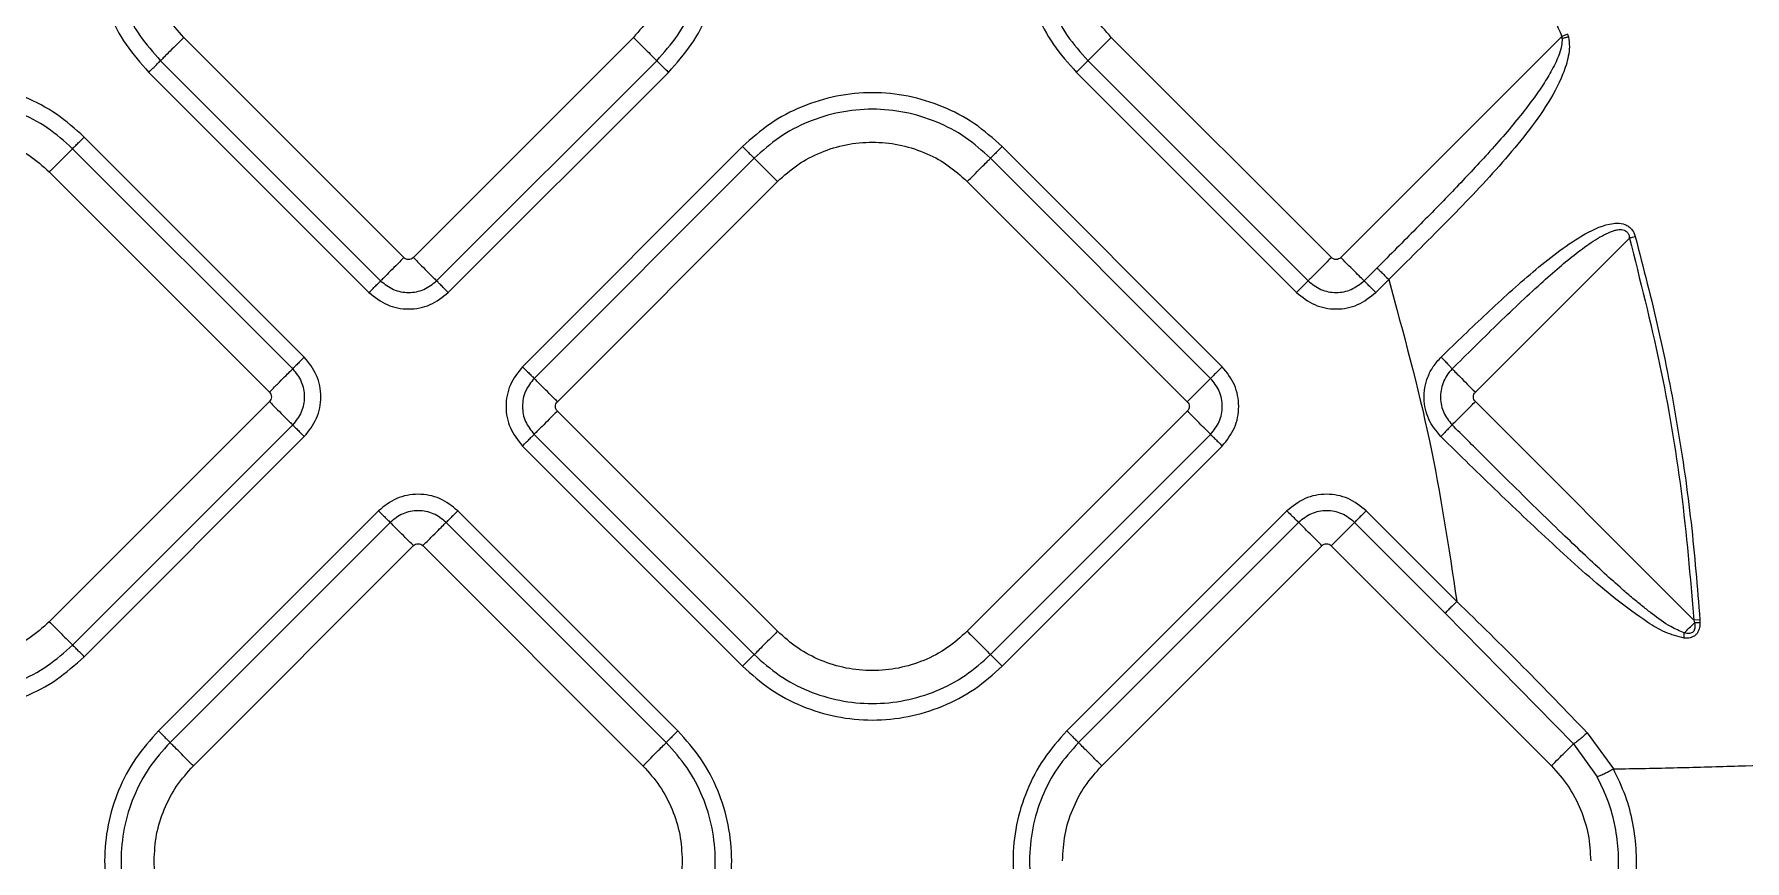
# Model space of a CAD drawing. Extents: x 939 to 1039, y 781 to 934.
# Drawn here: x 1001.9 to 1007.02, y 848.15 to 850.62 of the extents above; entities that cross this region are included whole.
import ezdxf

# ---------------------------------------------------------------- set-up
doc = ezdxf.new("R2010")
doc.units = 0
doc.header["$MEASUREMENT"] = 0
doc.layers.add('1', color=4, linetype='Continuous')

# ---------------------------------------------------------------- blocks, each defined once
blk = doc.blocks.new('Envoy')
at = {"layer": '1', "color": 3, "linetype": 'Continuous', "lineweight": 25}
for p, q in [((64.3508, 50.7765), (63.6919, 51.4354)), ((65.0379, 51.4354), (64.379, 50.7765)), ((67.1273, 50.7766), (66.4684, 51.4354)), ((67.8144, 51.4354), (67.1556, 50.7766)), ((67.8171, 51.4381), (67.8144, 51.4354)), ((67.818, 51.4318), (67.8144, 51.4354)), ((67.8339, 51.4449), (67.8171, 51.4381)), ((67.8171, 51.4381), (67.818, 51.4318)), ((67.8339, 51.4449), (67.8366, 51.4367)), ((63.6222, 51.3656), (64.281, 50.7068)), ((64.4488, 50.7068), (65.1076, 51.3656)), ((66.3987, 51.3657), (67.0576, 50.7068)), ((63.5874, 51.3308), (64.2462, 50.672)), ((64.4837, 50.672), (65.1425, 51.3308)), ((66.3639, 51.3308), (67.0227, 50.672)), ((64.0526, 50.4785), (63.3938, 51.1373)), ((65.3645, 51.1088), (64.7057, 50.4499)), ((66.8006, 50.4499), (66.1418, 51.1088)), ((64.0178, 50.4436), (63.359, 51.1024)), ((65.3994, 51.0739), (64.7405, 50.4151)), ((66.7658, 50.4151), (66.1069, 51.0739)), ((63.2892, 51.0327), (63.9481, 50.3738)), ((64.8102, 50.3453), (65.4691, 51.0042)), ((66.0372, 51.0042), (66.696, 50.3453)), ((67.5583, 50.3738), (68.0194, 50.8349)), ((67.2253, 50.7068), (67.2639, 50.7455)), ((67.2602, 50.672), (67.2989, 50.7107)), ((63.9481, 50.3456), (63.2892, 49.6867)), ((68.2124, 49.6914), (67.5583, 50.3456)), ((65.4691, 49.6582), (64.8102, 50.3171)), ((66.696, 50.3171), (66.0372, 49.6582)), ((63.359, 49.617), (64.0178, 50.2758)), ((63.3938, 49.5822), (64.0526, 50.241)), ((64.7405, 50.2473), (65.3994, 49.5885)), ((66.1069, 49.5885), (66.7658, 50.2473)), ((64.7057, 50.2125), (65.3645, 49.5536)), ((66.1418, 49.5536), (66.8006, 50.2125)), ((64.2747, 50.0189), (63.6159, 49.3601)), ((64.3096, 49.9841), (63.6507, 49.3253)), ((65.1361, 49.3253), (64.4773, 49.9841)), ((65.171, 49.3601), (64.5122, 50.0189)), ((66.9942, 50.0189), (66.3354, 49.3601)), ((67.029, 49.9841), (66.3702, 49.3252)), ((67.4679, 49.7129), (67.1968, 49.9841)), ((67.5028, 49.7478), (67.2317, 50.0189)), ((63.7204, 49.2555), (64.3793, 49.9144)), ((64.4076, 49.9144), (65.0664, 49.2555)), ((66.4399, 49.2555), (67.0988, 49.9143)), ((67.127, 49.9143), (67.7859, 49.2555)), ((67.8516, 49.3213), (67.4679, 49.7129)), ((68.2302, 49.6926), (68.2124, 49.6914)), ((68.2124, 49.6914), (68.2142, 49.6838)), ((68.2305, 49.6835), (68.2142, 49.6838)), ((68.2302, 49.6926), (68.2305, 49.6835)), ((67.8516, 49.3213), (67.9226, 49.2231)), ((67.8933, 49.3544), (67.9713, 49.2463))]:
    blk.add_line(p, q, dxfattribs=at)
for points, knots in [([(67.4311, 52.2289), (67.4662, 52.1643), (67.5365, 52.0351), (67.6376, 51.8392), (67.7328, 51.6408), (67.789, 51.5056), (67.8171, 51.4381)], [0, 0, 0, 0, 0.250498, 0.501311, 0.750904, 1, 1, 1, 1]), ([(63.5874, 52.1081), (63.5634, 52.0812), (63.5154, 52.0274), (63.4651, 51.9309), (63.4334, 51.8274), (63.4229, 51.7194), (63.4334, 51.6115), (63.4651, 51.5079), (63.5154, 51.4114), (63.5634, 51.3577), (63.5874, 51.3308)], [0, 0, 0, 0, 0.124999, 0.25, 0.375, 0.5, 0.625, 0.75, 0.875001, 1, 1, 1, 1]), ([(65.1425, 51.3308), (65.1665, 51.3577), (65.2144, 51.4114), (65.2647, 51.5079), (65.2964, 51.6115), (65.307, 51.7194), (65.2964, 51.8274), (65.2647, 51.9309), (65.2144, 52.0274), (65.1665, 52.0812), (65.1425, 52.1081)], [0, 0, 0, 0, 0.125, 0.25, 0.375, 0.5, 0.625, 0.75, 0.875, 1, 1, 1, 1]), ([(66.3639, 52.1081), (66.3399, 52.0812), (66.2919, 52.0275), (66.2416, 51.931), (66.2099, 51.8274), (66.1994, 51.7195), (66.2099, 51.6115), (66.2416, 51.508), (66.2919, 51.4115), (66.3399, 51.3577), (66.3639, 51.3308)], [0, 0, 0, 0, 0.125, 0.25, 0.375, 0.5, 0.625, 0.75, 0.875, 1, 1, 1, 1]), ([(63.6222, 52.0732), (63.6004, 52.0488), (63.5567, 51.9998), (63.5109, 51.912), (63.4821, 51.8177), (63.4725, 51.7194), (63.4821, 51.6212), (63.5109, 51.5269), (63.5567, 51.4391), (63.6004, 51.3901), (63.6222, 51.3656)], [0, 0, 0, 0, 0.1250008, 0.2500001, 0.3750006, 0.5000003, 0.625, 0.7500004, 0.8749997, 1, 1, 1, 1]), ([(65.1076, 51.3656), (65.1294, 51.3901), (65.1731, 51.4391), (65.2189, 51.5269), (65.2477, 51.6212), (65.2574, 51.7194), (65.2477, 51.8177), (65.2189, 51.912), (65.1731, 51.9998), (65.1294, 52.0488), (65.1076, 52.0732)], [0, 0, 0, 0, 0.125, 0.25, 0.375, 0.5, 0.624999, 0.749999, 0.874999, 1, 1, 1, 1]), ([(66.3987, 52.0733), (66.3769, 52.0488), (66.3332, 51.9998), (66.2874, 51.912), (66.2586, 51.8177), (66.249, 51.7195), (66.2586, 51.6212), (66.2874, 51.5269), (66.3332, 51.4391), (66.3769, 51.3902), (66.3987, 51.3657)], [0, 0, 0, 0, 0.124999, 0.249999, 0.375, 0.5, 0.625, 0.75, 0.875, 1, 1, 1, 1]), ([(63.6919, 51.4354), (63.6744, 51.455), (63.6393, 51.4943), (63.6028, 51.5648), (63.5787, 51.6405), (63.5758, 51.6931), (63.5743, 51.7194)], [0, 0, 0, 0, 0.249999, 0.5, 0.75, 1, 1, 1, 1]), ([(65.1555, 51.7194), (65.1541, 51.6931), (65.1511, 51.6405), (65.127, 51.5648), (65.0905, 51.4943), (65.0554, 51.455), (65.0379, 51.4354)], [0, 0, 0, 0, 0.25, 0.5, 0.750001, 1, 1, 1, 1]), ([(66.4684, 51.4354), (66.4509, 51.4551), (66.4158, 51.4943), (66.3793, 51.5649), (66.3552, 51.6406), (66.3523, 51.6932), (66.3508, 51.7195)], [0, 0, 0, 0, 0.249999, 0.5, 0.75, 1, 1, 1, 1]), ([(63.6919, 51.4354), (63.6837, 51.4271), (63.6671, 51.4105), (63.6454, 51.3889), (63.6288, 51.3723), (63.6244, 51.3679), (63.6222, 51.3656)], [0, 0, 0, 0, 0.249999, 0.499997, 0.749992, 1, 1, 1, 1]), ([(65.0379, 51.4354), (65.0462, 51.4271), (65.0627, 51.4105), (65.0844, 51.3889), (65.101, 51.3723), (65.1054, 51.3679), (65.1076, 51.3656)], [0, 0, 0, 0, 0.249999, 0.499997, 0.749992, 1, 1, 1, 1]), ([(66.4684, 51.4354), (66.4602, 51.4271), (66.4436, 51.4106), (66.422, 51.3889), (66.4054, 51.3723), (66.4009, 51.3679), (66.3987, 51.3657)], [0, 0, 0, 0, 0.249999, 0.499998, 0.749989, 1, 1, 1, 1]), ([(67.818, 51.4318), (67.8178, 51.4247), (67.8172, 51.4084), (67.8096, 51.3853), (67.7995, 51.3611), (67.7842, 51.3313), (67.7612, 51.2932), (67.7281, 51.2458), (67.6877, 51.1938), (67.6403, 51.1376), (67.5743, 51.0637), (67.4874, 50.9717), (67.3787, 50.8606), (67.303, 50.7847), (67.2639, 50.7455)], [0, 0, 0, 0, 0.023562, 0.054442, 0.081364, 0.112248, 0.167784, 0.231905, 0.307992, 0.390571, 0.479738, 0.641595, 0.814933, 1, 1, 1, 1]), ([(67.8366, 51.4367), (67.8381, 51.4269), (67.8412, 51.4077), (67.8357, 51.3699), (67.8159, 51.3079), (67.7702, 51.2269), (67.7039, 51.1365), (67.6046, 51.0201), (67.4685, 50.8787), (67.3558, 50.767), (67.2989, 50.7107)], [0, 0, 0, 0, 0.031511, 0.062354, 0.123219, 0.244879, 0.367427, 0.491347, 0.743096, 1, 1, 1, 1]), ([(67.8366, 51.4367), (67.8336, 51.4359), (67.8275, 51.4343), (67.8212, 51.4326), (67.818, 51.4318)], [0, 0, 0, 0, 0.499995, 1, 1, 1, 1]), ([(63.5874, 51.3308), (63.5915, 51.3349), (63.5998, 51.3432), (63.6106, 51.354), (63.6189, 51.3623), (63.6211, 51.3645), (63.6222, 51.3656)], [0, 0, 0, 0, 0.250012, 0.5, 0.750001, 1, 1, 1, 1]), ([(65.1425, 51.3308), (65.1383, 51.3349), (65.1301, 51.3432), (65.1192, 51.354), (65.1109, 51.3623), (65.1087, 51.3645), (65.1076, 51.3656)], [0, 0, 0, 0, 0.250001, 0.5, 0.750001, 1, 1, 1, 1]), ([(66.3639, 51.3308), (66.368, 51.335), (66.3763, 51.3432), (66.3871, 51.3541), (66.3954, 51.3624), (66.3976, 51.3646), (66.3987, 51.3657)], [0, 0, 0, 0, 0.2500037, 0.4999954, 0.7499995, 1, 1, 1, 1]), ([(63.3938, 51.1373), (63.3669, 51.1613), (63.3132, 51.2092), (63.2167, 51.2595), (63.1131, 51.2912), (63.0052, 51.3018), (62.8972, 51.2912), (62.7937, 51.2595), (62.6972, 51.2092), (62.6434, 51.1613), (62.6165, 51.1373)], [0, 0, 0, 0, 0.125, 0.250001, 0.375, 0.500001, 0.625, 0.750001, 0.875, 1, 1, 1, 1]), ([(66.1418, 51.1088), (66.1149, 51.1327), (66.0611, 51.1807), (65.9647, 51.231), (65.8611, 51.2627), (65.7531, 51.2733), (65.6452, 51.2627), (65.5416, 51.231), (65.4451, 51.1807), (65.3914, 51.1327), (65.3645, 51.1088)], [0, 0, 0, 0, 0.125, 0.250001, 0.375, 0.500001, 0.625, 0.750001, 0.875, 1, 1, 1, 1]), ([(63.359, 51.1024), (63.3345, 51.1242), (63.2856, 51.1679), (63.1977, 51.2137), (63.1035, 51.2425), (63.0052, 51.2522), (62.9069, 51.2425), (62.8126, 51.2137), (62.7248, 51.1679), (62.6759, 51.1242), (62.6514, 51.1024)], [0, 0, 0, 0, 0.125, 0.25, 0.375, 0.500001, 0.625, 0.75, 0.875, 1, 1, 1, 1]), ([(66.1069, 51.0739), (66.0825, 51.0957), (66.0335, 51.1394), (65.9457, 51.1852), (65.8514, 51.214), (65.7531, 51.2236), (65.6549, 51.214), (65.5606, 51.1852), (65.4728, 51.1394), (65.4238, 51.0957), (65.3994, 51.0739)], [0, 0, 0, 0, 0.125, 0.25, 0.375, 0.500001, 0.625, 0.75, 0.875, 1, 1, 1, 1]), ([(62.7211, 51.0327), (62.7408, 51.0502), (62.7801, 51.0853), (62.8506, 51.122), (62.9263, 51.1452), (63.0052, 51.1529), (63.0841, 51.1452), (63.1598, 51.122), (63.2303, 51.0853), (63.2696, 51.0502), (63.2892, 51.0327)], [0, 0, 0, 0, 0.125, 0.249999, 0.375, 0.499999, 0.625, 0.750001, 0.875, 1, 1, 1, 1]), ([(63.359, 51.1024), (63.3601, 51.1035), (63.3623, 51.1057), (63.3706, 51.114), (63.3814, 51.1248), (63.3897, 51.1331), (63.3938, 51.1373)], [0, 0, 0, 0, 0.250001, 0.499997, 0.749998, 1, 1, 1, 1]), ([(65.3645, 51.1088), (65.3686, 51.1046), (65.3769, 51.0963), (65.3877, 51.0855), (65.396, 51.0772), (65.3983, 51.075), (65.3994, 51.0739)], [0, 0, 0, 0, 0.250008, 0.500008, 0.749999, 1, 1, 1, 1]), ([(65.4691, 51.0042), (65.4887, 51.0217), (65.528, 51.0568), (65.5986, 51.0935), (65.6742, 51.1167), (65.7531, 51.1244), (65.8321, 51.1167), (65.9077, 51.0935), (65.9783, 51.0568), (66.0176, 51.0217), (66.0372, 51.0042)], [0, 0, 0, 0, 0.125, 0.249999, 0.375, 0.499999, 0.625, 0.750001, 0.875, 1, 1, 1, 1]), ([(66.1418, 51.1088), (66.1377, 51.1046), (66.1294, 51.0963), (66.1186, 51.0855), (66.1103, 51.0772), (66.108, 51.075), (66.1069, 51.0739)], [0, 0, 0, 0, 0.250008, 0.500008, 0.749999, 1, 1, 1, 1]), ([(63.359, 51.1024), (63.3568, 51.1002), (63.3523, 51.0958), (63.3357, 51.0792), (63.3141, 51.0575), (63.2975, 51.041), (63.2892, 51.0327)], [0, 0, 0, 0, 0.250009, 0.500004, 0.750001, 1, 1, 1, 1]), ([(65.4691, 51.0042), (65.4608, 51.0124), (65.4443, 51.029), (65.4226, 51.0507), (65.406, 51.0673), (65.4016, 51.0717), (65.3994, 51.0739)], [0, 0, 0, 0, 0.249996, 0.499994, 0.74999, 1, 1, 1, 1]), ([(66.0372, 51.0042), (66.0455, 51.0124), (66.062, 51.029), (66.0837, 51.0507), (66.1003, 51.0673), (66.1047, 51.0717), (66.1069, 51.0739)], [0, 0, 0, 0, 0.249996, 0.499994, 0.74999, 1, 1, 1, 1]), ([(67.4556, 50.4787), (67.5011, 50.5226), (67.5914, 50.6099), (67.7065, 50.7147), (67.8018, 50.792), (67.8765, 50.8435), (67.9381, 50.8743), (67.983, 50.8803), (68.0027, 50.8777), (68.0172, 50.8703), (68.0263, 50.8618), (68.0331, 50.8514), (68.0356, 50.8436), (68.0368, 50.8397)], [0, 0, 0, 0, 0.250618, 0.498493, 0.621765, 0.745003, 0.869424, 0.901465, 0.934277, 0.951021, 0.967675, 0.984033, 1, 1, 1, 1]), ([(67.4887, 50.4434), (67.5329, 50.4871), (67.6204, 50.5737), (67.7273, 50.6755), (67.8074, 50.7463), (67.8594, 50.7891), (67.9097, 50.8258), (67.9483, 50.8485), (67.9736, 50.8574), (67.9859, 50.8603), (67.9977, 50.861), (68.008, 50.8574), (68.0142, 50.8519), (68.0182, 50.8441), (68.019, 50.8382), (68.0194, 50.8349)], [0, 0, 0, 0, 0.263433, 0.521984, 0.627635, 0.720079, 0.81049, 0.895977, 0.912922, 0.927703, 0.951496, 0.963517, 0.974647, 0.986375, 1, 1, 1, 1]), ([(68.0194, 50.8349), (68.0224, 50.8358), (68.0283, 50.8374), (68.034, 50.839), (68.0368, 50.8397)], [0, 0, 0, 0, 0.499974, 1, 1, 1, 1]), ([(68.0194, 50.8349), (68.0512, 50.7095), (68.1147, 50.4595), (68.1794, 50.0772), (68.2014, 49.8203), (68.2124, 49.6914)], [0, 0, 0, 0, 0.334264, 0.665881, 1, 1, 1, 1]), ([(68.0368, 50.8397), (68.0612, 50.7459), (68.1099, 50.5581), (68.1651, 50.2722), (68.207, 49.9836), (68.2225, 49.7897), (68.2302, 49.6926)], [0, 0, 0, 0, 0.249616, 0.499409, 0.749308, 1, 1, 1, 1]), ([(64.3508, 50.7765), (64.3425, 50.7683), (64.3259, 50.7517), (64.3043, 50.73), (64.2877, 50.7135), (64.2833, 50.709), (64.281, 50.7068)], [0, 0, 0, 0, 0.249998, 0.499996, 0.74999, 1, 1, 1, 1]), ([(64.379, 50.7765), (64.377, 50.7749), (64.3728, 50.7716), (64.3649, 50.7702), (64.357, 50.7716), (64.3528, 50.7749), (64.3508, 50.7765)], [0, 0, 0, 0, 0.250211, 0.500003, 0.749758, 1, 1, 1, 1]), ([(64.379, 50.7765), (64.3873, 50.7683), (64.4039, 50.7517), (64.4255, 50.73), (64.4421, 50.7135), (64.4466, 50.709), (64.4488, 50.7068)], [0, 0, 0, 0, 0.2500038, 0.5000006, 0.7499903, 1, 1, 1, 1]), ([(67.1273, 50.7766), (67.119, 50.7683), (67.1024, 50.7517), (67.0808, 50.7301), (67.0642, 50.7135), (67.0598, 50.7091), (67.0576, 50.7068)], [0, 0, 0, 0, 0.249996, 0.499994, 0.749989, 1, 1, 1, 1]), ([(67.1556, 50.7766), (67.1535, 50.7749), (67.1493, 50.7717), (67.1414, 50.7702), (67.1335, 50.7717), (67.1294, 50.7749), (67.1273, 50.7766)], [0, 0, 0, 0, 0.2502293, 0.5000184, 0.7497707, 1, 1, 1, 1]), ([(67.2253, 50.7068), (67.2231, 50.7091), (67.2186, 50.7135), (67.202, 50.7301), (67.1804, 50.7517), (67.1638, 50.7683), (67.1556, 50.7766)], [0, 0, 0, 0, 0.250012, 0.500004, 0.750003, 1, 1, 1, 1]), ([(64.2462, 50.672), (64.2503, 50.6761), (64.2586, 50.6844), (64.2694, 50.6952), (64.2777, 50.7035), (64.2799, 50.7057), (64.281, 50.7068)], [0, 0, 0, 0, 0.2500033, 0.4999999, 0.7499998, 1, 1, 1, 1]), ([(64.281, 50.7068), (64.2933, 50.6971), (64.3178, 50.6778), (64.3649, 50.6692), (64.412, 50.6778), (64.4365, 50.6971), (64.4488, 50.7068)], [0, 0, 0, 0, 0.249859, 0.499988, 0.750123, 1, 1, 1, 1]), ([(64.4837, 50.672), (64.4795, 50.6761), (64.4712, 50.6844), (64.4604, 50.6952), (64.4521, 50.7035), (64.4499, 50.7057), (64.4488, 50.7068)], [0, 0, 0, 0, 0.2500033, 0.4999999, 0.7499998, 1, 1, 1, 1]), ([(67.0227, 50.672), (67.0268, 50.6761), (67.0351, 50.6844), (67.0459, 50.6952), (67.0542, 50.7035), (67.0564, 50.7057), (67.0576, 50.7068)], [0, 0, 0, 0, 0.2500033, 0.4999999, 0.7499998, 1, 1, 1, 1]), ([(67.0576, 50.7068), (67.0698, 50.6972), (67.0944, 50.6778), (67.1414, 50.6692), (67.1885, 50.6778), (67.213, 50.6972), (67.2253, 50.7068)], [0, 0, 0, 0, 0.249864, 0.499988, 0.750123, 1, 1, 1, 1]), ([(67.2602, 50.672), (67.256, 50.6761), (67.2477, 50.6844), (67.2369, 50.6952), (67.2286, 50.7035), (67.2264, 50.7057), (67.2253, 50.7068)], [0, 0, 0, 0, 0.250012, 0.500006, 0.750003, 1, 1, 1, 1]), ([(67.2639, 50.7455), (67.2651, 50.7444), (67.2673, 50.7422), (67.2756, 50.7339), (67.2865, 50.7231), (67.2947, 50.7148), (67.2989, 50.7107)], [0, 0, 0, 0, 0.250004, 0.49999, 0.749997, 1, 1, 1, 1]), ([(67.2989, 50.7107), (67.3427, 50.5506), (67.4295, 50.2337), (67.4785, 49.9087), (67.5028, 49.7478)], [0, 0, 0, 0, 0.504815, 1, 1, 1, 1]), ([(64.2462, 50.672), (64.2635, 50.6582), (64.2983, 50.6308), (64.3649, 50.6188), (64.4316, 50.6308), (64.4663, 50.6582), (64.4837, 50.672)], [0, 0, 0, 0, 0.250066, 0.49998, 0.749929, 1, 1, 1, 1]), ([(67.0227, 50.672), (67.04, 50.6583), (67.0748, 50.6308), (67.1414, 50.6188), (67.2081, 50.6308), (67.2428, 50.6583), (67.2602, 50.672)], [0, 0, 0, 0, 0.2500656, 0.4999802, 0.7499295, 1, 1, 1, 1]), ([(63.9481, 50.3738), (63.9564, 50.3821), (63.9729, 50.3987), (63.9946, 50.4203), (64.0112, 50.4369), (64.0156, 50.4414), (64.0178, 50.4436)], [0, 0, 0, 0, 0.249998, 0.499997, 0.749989, 1, 1, 1, 1]), ([(64.0526, 50.4785), (64.0485, 50.4743), (64.0402, 50.466), (64.0294, 50.4552), (64.0211, 50.4469), (64.0189, 50.4447), (64.0178, 50.4436)], [0, 0, 0, 0, 0.2500083, 0.5000015, 0.7499987, 1, 1, 1, 1]), ([(64.0178, 50.4436), (64.0275, 50.4313), (64.0468, 50.4068), (64.0554, 50.3597), (64.0468, 50.3127), (64.0275, 50.2881), (64.0178, 50.2758)], [0, 0, 0, 0, 0.24986, 0.499985, 0.750122, 1, 1, 1, 1]), ([(64.0526, 50.241), (64.0664, 50.2583), (64.0938, 50.2931), (64.1059, 50.3597), (64.0938, 50.4264), (64.0664, 50.4611), (64.0526, 50.4785)], [0, 0, 0, 0, 0.25007, 0.500016, 0.749931, 1, 1, 1, 1]), ([(64.7057, 50.4499), (64.692, 50.4326), (64.6645, 50.3978), (64.6525, 50.3312), (64.6645, 50.2646), (64.692, 50.2298), (64.7057, 50.2125)], [0, 0, 0, 0, 0.250068, 0.499983, 0.74993, 1, 1, 1, 1]), ([(64.7057, 50.4499), (64.7098, 50.4458), (64.7181, 50.4375), (64.7289, 50.4267), (64.7372, 50.4184), (64.7394, 50.4162), (64.7405, 50.4151)], [0, 0, 0, 0, 0.2500086, 0.500002, 0.7499974, 1, 1, 1, 1]), ([(66.8006, 50.4499), (66.7965, 50.4458), (66.7882, 50.4375), (66.7774, 50.4267), (66.7691, 50.4184), (66.7669, 50.4162), (66.7658, 50.4151)], [0, 0, 0, 0, 0.2500086, 0.500002, 0.7499974, 1, 1, 1, 1]), ([(66.8006, 50.2125), (66.8143, 50.2298), (66.8418, 50.2646), (66.8538, 50.3312), (66.8418, 50.3978), (66.8143, 50.4326), (66.8006, 50.4499)], [0, 0, 0, 0, 0.250068, 0.499983, 0.74993, 1, 1, 1, 1]), ([(67.4545, 50.2411), (67.4411, 50.2577), (67.4143, 50.2907), (67.4007, 50.3555), (67.4105, 50.4102), (67.4312, 50.4517), (67.4474, 50.4695), (67.4556, 50.4787)], [0, 0, 0, 0, 0.240344, 0.477989, 0.726917, 0.859966, 1, 1, 1, 1]), ([(67.4887, 50.4434), (67.483, 50.437), (67.4719, 50.4244), (67.4576, 50.3953), (67.4509, 50.3566), (67.4606, 50.311), (67.4792, 50.2876), (67.4886, 50.2759)], [0, 0, 0, 0, 0.138028, 0.271422, 0.520459, 0.759641, 1, 1, 1, 1]), ([(67.4556, 50.4787), (67.4596, 50.4746), (67.4677, 50.4664), (67.4779, 50.4556), (67.4857, 50.4472), (67.4877, 50.4447), (67.4887, 50.4434)], [0, 0, 0, 0, 0.249992, 0.499987, 0.750007, 1, 1, 1, 1]), ([(67.4887, 50.4434), (67.491, 50.4412), (67.4955, 50.4366), (67.5121, 50.42), (67.5336, 50.3985), (67.5501, 50.3821), (67.5583, 50.3738)], [0, 0, 0, 0, 0.249995, 0.500002, 0.749998, 1, 1, 1, 1]), ([(64.7405, 50.4151), (64.7309, 50.4028), (64.7115, 50.3783), (64.7029, 50.3312), (64.7115, 50.2841), (64.7309, 50.2596), (64.7405, 50.2473)], [0, 0, 0, 0, 0.249863, 0.499987, 0.750122, 1, 1, 1, 1]), ([(64.8102, 50.3453), (64.802, 50.3536), (64.7854, 50.3702), (64.7638, 50.3918), (64.7472, 50.4084), (64.7427, 50.4128), (64.7405, 50.4151)], [0, 0, 0, 0, 0.249998, 0.499995, 0.749991, 1, 1, 1, 1]), ([(66.696, 50.3453), (66.7043, 50.3536), (66.7209, 50.3702), (66.7425, 50.3918), (66.7591, 50.4084), (66.7636, 50.4128), (66.7658, 50.4151)], [0, 0, 0, 0, 0.249998, 0.499995, 0.749991, 1, 1, 1, 1]), ([(66.7658, 50.2473), (66.7754, 50.2596), (66.7948, 50.2841), (66.8034, 50.3312), (66.7948, 50.3783), (66.7754, 50.4028), (66.7658, 50.4151)], [0, 0, 0, 0, 0.249863, 0.499987, 0.750122, 1, 1, 1, 1]), ([(63.9481, 50.3738), (63.9497, 50.3718), (63.953, 50.3676), (63.9544, 50.3597), (63.953, 50.3518), (63.9497, 50.3476), (63.9481, 50.3456)], [0, 0, 0, 0, 0.250218, 0.5, 0.749782, 1, 1, 1, 1]), ([(63.9481, 50.3456), (63.9564, 50.3373), (63.9729, 50.3207), (63.9946, 50.2991), (64.0112, 50.2825), (64.0156, 50.2781), (64.0178, 50.2758)], [0, 0, 0, 0, 0.249998, 0.499997, 0.749989, 1, 1, 1, 1]), ([(64.8102, 50.3171), (64.8086, 50.3191), (64.8054, 50.3233), (64.8039, 50.3312), (64.8054, 50.3391), (64.8086, 50.3433), (64.8102, 50.3453)], [0, 0, 0, 0, 0.250219, 0.500001, 0.749774, 1, 1, 1, 1]), ([(66.696, 50.3453), (66.6977, 50.3433), (66.7009, 50.3391), (66.7024, 50.3312), (66.7009, 50.3233), (66.6977, 50.3191), (66.696, 50.3171)], [0, 0, 0, 0, 0.250226, 0.499999, 0.749781, 1, 1, 1, 1]), ([(67.4886, 50.2759), (67.4908, 50.2781), (67.4953, 50.2825), (67.5119, 50.2991), (67.5335, 50.3208), (67.55, 50.3373), (67.5583, 50.3456)], [0, 0, 0, 0, 0.250001, 0.499994, 0.750001, 1, 1, 1, 1]), ([(67.5583, 50.3456), (67.5566, 50.3476), (67.5534, 50.3518), (67.552, 50.3597), (67.5534, 50.3677), (67.5566, 50.3718), (67.5583, 50.3738)], [0, 0, 0, 0, 0.250217, 0.500139, 0.750064, 1, 1, 1, 1]), ([(64.8102, 50.3171), (64.802, 50.3088), (64.7854, 50.2922), (64.7638, 50.2706), (64.7472, 50.254), (64.7427, 50.2495), (64.7405, 50.2473)], [0, 0, 0, 0, 0.249999, 0.499996, 0.749992, 1, 1, 1, 1]), ([(66.7658, 50.2473), (66.7636, 50.2495), (66.7591, 50.254), (66.7425, 50.2706), (66.7209, 50.2922), (66.7043, 50.3088), (66.696, 50.3171)], [0, 0, 0, 0, 0.250008, 0.500004, 0.750001, 1, 1, 1, 1]), ([(64.0178, 50.2758), (64.0189, 50.2747), (64.0211, 50.2725), (64.0294, 50.2642), (64.0402, 50.2534), (64.0485, 50.2451), (64.0526, 50.241)], [0, 0, 0, 0, 0.2500026, 0.499998, 0.7499914, 1, 1, 1, 1]), ([(64.7057, 50.2125), (64.7098, 50.2166), (64.7181, 50.2249), (64.7289, 50.2357), (64.7372, 50.244), (64.7394, 50.2462), (64.7405, 50.2473)], [0, 0, 0, 0, 0.2500083, 0.5000015, 0.7499987, 1, 1, 1, 1]), ([(66.7658, 50.2473), (66.7669, 50.2462), (66.7691, 50.244), (66.7774, 50.2357), (66.7882, 50.2249), (66.7965, 50.2166), (66.8006, 50.2125)], [0, 0, 0, 0, 0.2500013, 0.4999985, 0.7499917, 1, 1, 1, 1]), ([(67.4886, 50.2759), (67.4875, 50.2747), (67.4854, 50.2725), (67.4773, 50.2642), (67.4667, 50.2535), (67.4586, 50.2452), (67.4545, 50.2411)], [0, 0, 0, 0, 0.250009, 0.499996, 0.75001, 1, 1, 1, 1]), ([(68.1833, 49.6374), (68.1639, 49.6425), (68.1256, 49.6527), (68.0578, 49.6947), (67.9472, 49.7765), (67.7992, 49.9094), (67.6258, 50.0738), (67.5116, 50.1853), (67.4545, 50.2411)], [0, 0, 0, 0, 0.065393, 0.128775, 0.253832, 0.502637, 0.751197, 1, 1, 1, 1]), ([(68.1836, 49.6532), (68.1699, 49.6591), (68.1356, 49.6738), (68.096, 49.7038), (68.0588, 49.7327), (68.0291, 49.7572), (67.9907, 49.7903), (67.9432, 49.8329), (67.886, 49.886), (67.8214, 49.9476), (67.7488, 50.0181), (67.6674, 50.0981), (67.58, 50.1847), (67.5198, 50.2448), (67.4886, 50.2759)], [0, 0, 0, 0, 0.048692, 0.121793, 0.15932, 0.200617, 0.245711, 0.321953, 0.405228, 0.495576, 0.607319, 0.728619, 0.859504, 1, 1, 1, 1]), ([(64.5122, 50.0189), (64.4948, 50.0327), (64.4601, 50.0601), (64.3934, 50.0721), (64.3268, 50.0601), (64.292, 50.0327), (64.2747, 50.0189)], [0, 0, 0, 0, 0.2500656, 0.4999802, 0.7499295, 1, 1, 1, 1]), ([(67.2317, 50.0189), (67.2143, 50.0326), (67.1796, 50.0601), (67.1129, 50.0721), (67.0463, 50.0601), (67.0115, 50.0326), (66.9942, 50.0189)], [0, 0, 0, 0, 0.250065, 0.499984, 0.749929, 1, 1, 1, 1]), ([(64.2747, 50.0189), (64.2788, 50.0148), (64.2871, 50.0065), (64.2979, 49.9957), (64.3062, 49.9874), (64.3084, 49.9852), (64.3096, 49.9841)], [0, 0, 0, 0, 0.250009, 0.500006, 0.750003, 1, 1, 1, 1]), ([(64.4773, 49.9841), (64.465, 49.9938), (64.4405, 50.0131), (64.3934, 50.0217), (64.3464, 50.0131), (64.3218, 49.9938), (64.3096, 49.9841)], [0, 0, 0, 0, 0.249865, 0.499988, 0.750123, 1, 1, 1, 1]), ([(64.3793, 49.9144), (64.371, 49.9226), (64.3544, 49.9392), (64.3328, 49.9609), (64.3162, 49.9775), (64.3118, 49.9819), (64.3096, 49.9841)], [0, 0, 0, 0, 0.250003, 0.499999, 0.74999, 1, 1, 1, 1]), ([(64.4076, 49.9144), (64.4158, 49.9226), (64.4324, 49.9392), (64.454, 49.9609), (64.4706, 49.9775), (64.4751, 49.9819), (64.4773, 49.9841)], [0, 0, 0, 0, 0.2499976, 0.4999941, 0.7499897, 1, 1, 1, 1]), ([(64.5122, 50.0189), (64.508, 50.0148), (64.4997, 50.0065), (64.4889, 49.9957), (64.4806, 49.9874), (64.4784, 49.9852), (64.4773, 49.9841)], [0, 0, 0, 0, 0.25, 0.5, 0.75, 1, 1, 1, 1]), ([(66.9942, 50.0189), (66.9983, 50.0148), (67.0066, 50.0065), (67.0174, 49.9957), (67.0257, 49.9874), (67.0279, 49.9852), (67.029, 49.9841)], [0, 0, 0, 0, 0.25001, 0.499997, 0.750002, 1, 1, 1, 1]), ([(67.1968, 49.9841), (67.1845, 49.9937), (67.16, 50.0131), (67.1129, 50.0217), (67.0659, 50.0131), (67.0413, 49.9937), (67.029, 49.9841)], [0, 0, 0, 0, 0.249861, 0.499985, 0.750122, 1, 1, 1, 1]), ([(67.0988, 49.9143), (67.0905, 49.9226), (67.0739, 49.9392), (67.0523, 49.9608), (67.0357, 49.9774), (67.0313, 49.9818), (67.029, 49.9841)], [0, 0, 0, 0, 0.249998, 0.499997, 0.749989, 1, 1, 1, 1]), ([(67.127, 49.9143), (67.1353, 49.9226), (67.1519, 49.9392), (67.1735, 49.9608), (67.1901, 49.9774), (67.1946, 49.9818), (67.1968, 49.9841)], [0, 0, 0, 0, 0.249998, 0.499996, 0.749991, 1, 1, 1, 1]), ([(67.2317, 50.0189), (67.2275, 50.0148), (67.2192, 50.0065), (67.2084, 49.9957), (67.2001, 49.9874), (67.1979, 49.9852), (67.1968, 49.9841)], [0, 0, 0, 0, 0.249999, 0.499998, 0.749997, 1, 1, 1, 1]), ([(64.3793, 49.9144), (64.3814, 49.916), (64.3855, 49.9193), (64.3934, 49.9207), (64.4013, 49.9193), (64.4055, 49.916), (64.4076, 49.9144)], [0, 0, 0, 0, 0.250205, 0.500003, 0.749764, 1, 1, 1, 1]), ([(67.0988, 49.9143), (67.1008, 49.916), (67.105, 49.9192), (67.1129, 49.9207), (67.1208, 49.9192), (67.125, 49.916), (67.127, 49.9143)], [0, 0, 0, 0, 0.250232, 0.500018, 0.749768, 1, 1, 1, 1]), ([(67.5028, 49.7478), (67.4987, 49.7437), (67.4904, 49.7354), (67.4795, 49.7246), (67.4712, 49.7163), (67.469, 49.7141), (67.4679, 49.7129)], [0, 0, 0, 0, 0.250005, 0.500005, 0.750007, 1, 1, 1, 1]), ([(67.5028, 49.7478), (67.5692, 49.6828), (67.7016, 49.5533), (67.8295, 49.4206), (67.8933, 49.3544)], [0, 0, 0, 0, 0.501336, 1, 1, 1, 1]), ([(63.2892, 49.6867), (63.2696, 49.6692), (63.2303, 49.6341), (63.1598, 49.5974), (63.0841, 49.5742), (63.0052, 49.5665), (62.9263, 49.5742), (62.8506, 49.5974), (62.7801, 49.6341), (62.7408, 49.6692), (62.7211, 49.6867)], [0, 0, 0, 0, 0.125, 0.249999, 0.375, 0.500001, 0.625, 0.750001, 0.875, 1, 1, 1, 1]), ([(63.2892, 49.6867), (63.2975, 49.6785), (63.3141, 49.6619), (63.3357, 49.6402), (63.3523, 49.6236), (63.3568, 49.6192), (63.359, 49.617)], [0, 0, 0, 0, 0.2499975, 0.4999953, 0.7499898, 1, 1, 1, 1]), ([(68.2305, 49.6835), (68.2301, 49.6773), (68.2295, 49.6678), (68.2247, 49.6559), (68.2189, 49.6478), (68.211, 49.6419), (68.199, 49.6372), (68.1895, 49.6373), (68.1833, 49.6374)], [0, 0, 0, 0, 0.235597, 0.360368, 0.489676, 0.620564, 0.749826, 1, 1, 1, 1]), ([(68.2142, 49.6838), (68.215, 49.6784), (68.2161, 49.6708), (68.2137, 49.6616), (68.2104, 49.6565), (68.2056, 49.6531), (68.1965, 49.6506), (68.189, 49.6521), (68.1836, 49.6532)], [0, 0, 0, 0, 0.280236, 0.391622, 0.494077, 0.595257, 0.707962, 1, 1, 1, 1]), ([(68.1836, 49.6532), (68.1884, 49.6581), (68.1982, 49.6678), (68.2088, 49.6785), (68.2142, 49.6838)], [0, 0, 0, 0, 0.499989, 1, 1, 1, 1]), ([(65.4691, 49.6582), (65.4608, 49.6499), (65.4443, 49.6334), (65.4226, 49.6117), (65.406, 49.5951), (65.4016, 49.5907), (65.3994, 49.5885)], [0, 0, 0, 0, 0.2499976, 0.4999941, 0.7499897, 1, 1, 1, 1]), ([(66.0372, 49.6582), (66.0176, 49.6407), (65.9783, 49.6056), (65.9077, 49.5689), (65.8321, 49.5457), (65.7531, 49.538), (65.6742, 49.5457), (65.5986, 49.5689), (65.528, 49.6056), (65.4887, 49.6407), (65.4691, 49.6582)], [0, 0, 0, 0, 0.125, 0.249999, 0.375, 0.500001, 0.625, 0.750001, 0.875, 1, 1, 1, 1]), ([(66.0372, 49.6582), (66.0455, 49.6499), (66.062, 49.6334), (66.0837, 49.6117), (66.1003, 49.5951), (66.1047, 49.5907), (66.1069, 49.5885)], [0, 0, 0, 0, 0.2499976, 0.4999941, 0.7499897, 1, 1, 1, 1]), ([(68.1833, 49.6374), (68.1834, 49.6401), (68.1838, 49.6455), (68.1836, 49.6506), (68.1836, 49.6532)], [0, 0, 0, 0, 0.5, 1, 1, 1, 1]), ([(62.6165, 49.5822), (62.6434, 49.5582), (62.6972, 49.5102), (62.7937, 49.4599), (62.8972, 49.4282), (63.0052, 49.4176), (63.1131, 49.4282), (63.2167, 49.4599), (63.3132, 49.5102), (63.3669, 49.5582), (63.3938, 49.5822)], [0, 0, 0, 0, 0.125, 0.249999, 0.375, 0.499999, 0.625, 0.749999, 0.875, 1, 1, 1, 1]), ([(62.6514, 49.617), (62.6759, 49.5952), (62.7248, 49.5515), (62.8126, 49.5057), (62.9069, 49.4769), (63.0052, 49.4673), (63.1035, 49.4769), (63.1977, 49.5057), (63.2856, 49.5515), (63.3345, 49.5952), (63.359, 49.617)], [0, 0, 0, 0, 0.125, 0.25, 0.375, 0.499999, 0.625, 0.75, 0.875, 1, 1, 1, 1]), ([(63.3938, 49.5822), (63.3897, 49.5863), (63.3814, 49.5946), (63.3706, 49.6054), (63.3623, 49.6137), (63.3601, 49.6159), (63.359, 49.617)], [0, 0, 0, 0, 0.250003, 0.5000043, 0.7499982, 1, 1, 1, 1]), ([(65.3645, 49.5536), (65.3686, 49.5578), (65.3769, 49.5661), (65.3877, 49.5769), (65.396, 49.5852), (65.3983, 49.5874), (65.3994, 49.5885)], [0, 0, 0, 0, 0.250006, 0.500004, 0.749999, 1, 1, 1, 1]), ([(65.3994, 49.5885), (65.4238, 49.5667), (65.4728, 49.523), (65.5606, 49.4772), (65.6549, 49.4484), (65.7531, 49.4388), (65.8514, 49.4484), (65.9457, 49.4772), (66.0335, 49.523), (66.0825, 49.5667), (66.1069, 49.5885)], [0, 0, 0, 0, 0.125, 0.25, 0.375, 0.499999, 0.625, 0.75, 0.875, 1, 1, 1, 1]), ([(66.1418, 49.5536), (66.1377, 49.5578), (66.1294, 49.5661), (66.1186, 49.5769), (66.1103, 49.5852), (66.108, 49.5874), (66.1069, 49.5885)], [0, 0, 0, 0, 0.250006, 0.500004, 0.749999, 1, 1, 1, 1]), ([(65.3645, 49.5536), (65.3914, 49.5296), (65.4451, 49.4817), (65.5416, 49.4314), (65.6452, 49.3997), (65.7531, 49.3891), (65.8611, 49.3997), (65.9647, 49.4314), (66.0611, 49.4817), (66.1149, 49.5296), (66.1418, 49.5536)], [0, 0, 0, 0, 0.125, 0.249999, 0.375, 0.499999, 0.625, 0.749999, 0.875, 1, 1, 1, 1]), ([(63.6159, 49.3601), (63.5919, 49.3332), (63.5439, 49.2795), (63.4936, 49.183), (63.4619, 49.0794), (63.4514, 48.9715), (63.4619, 48.8635), (63.4936, 48.76), (63.5439, 48.6635), (63.5919, 48.6097), (63.6159, 48.5828)], [0, 0, 0, 0, 0.125, 0.25, 0.375, 0.5, 0.625, 0.75, 0.875, 1, 1, 1, 1]), ([(63.6507, 49.3253), (63.6289, 49.3008), (63.5852, 49.2518), (63.5394, 49.164), (63.5106, 49.0697), (63.501, 48.9715), (63.5106, 48.8732), (63.5394, 48.7789), (63.5852, 48.6911), (63.6289, 48.6422), (63.6507, 48.6177)], [0, 0, 0, 0, 0.125, 0.25, 0.375, 0.5, 0.625, 0.75, 0.875, 1, 1, 1, 1]), ([(63.6159, 49.3601), (63.62, 49.356), (63.6283, 49.3477), (63.6391, 49.3369), (63.6474, 49.3286), (63.6496, 49.3264), (63.6507, 49.3253)], [0, 0, 0, 0, 0.2500045, 0.5000045, 0.7500046, 1, 1, 1, 1]), ([(63.7204, 49.2555), (63.7122, 49.2638), (63.6956, 49.2804), (63.674, 49.302), (63.6574, 49.3186), (63.6529, 49.323), (63.6507, 49.3253)], [0, 0, 0, 0, 0.249999, 0.499995, 0.74999, 1, 1, 1, 1]), ([(65.0664, 49.2555), (65.0747, 49.2638), (65.0912, 49.2804), (65.1129, 49.302), (65.1295, 49.3186), (65.1339, 49.323), (65.1361, 49.3253)], [0, 0, 0, 0, 0.25, 0.499997, 0.749989, 1, 1, 1, 1]), ([(65.171, 49.3601), (65.1668, 49.356), (65.1586, 49.3477), (65.1477, 49.3369), (65.1394, 49.3286), (65.1372, 49.3264), (65.1361, 49.3253)], [0, 0, 0, 0, 0.250006, 0.499997, 0.749999, 1, 1, 1, 1]), ([(65.1361, 48.6177), (65.158, 48.6422), (65.2016, 48.6911), (65.2474, 48.7789), (65.2763, 48.8732), (65.2859, 48.9715), (65.2763, 49.0697), (65.2474, 49.164), (65.2016, 49.2518), (65.158, 49.3008), (65.1361, 49.3253)], [0, 0, 0, 0, 0.125, 0.25, 0.375, 0.5, 0.625, 0.75, 0.875, 1, 1, 1, 1]), ([(65.171, 48.5828), (65.195, 48.6097), (65.2429, 48.6635), (65.2932, 48.76), (65.3249, 48.8635), (65.3355, 48.9715), (65.3249, 49.0794), (65.2932, 49.183), (65.2429, 49.2795), (65.195, 49.3332), (65.171, 49.3601)], [0, 0, 0, 0, 0.125, 0.25, 0.375, 0.5, 0.625, 0.75, 0.875, 1, 1, 1, 1]), ([(66.3354, 49.3601), (66.3114, 49.3332), (66.2634, 49.2794), (66.2131, 49.1829), (66.1814, 49.0794), (66.1709, 48.9714), (66.1814, 48.8635), (66.2131, 48.7599), (66.2634, 48.6634), (66.3114, 48.6097), (66.3354, 48.5828)], [0, 0, 0, 0, 0.125, 0.25, 0.375, 0.5, 0.625, 0.75, 0.875, 1, 1, 1, 1]), ([(66.3702, 49.3252), (66.3484, 49.3008), (66.3047, 49.2518), (66.2589, 49.164), (66.2301, 49.0697), (66.2205, 48.9714), (66.2301, 48.8732), (66.2589, 48.7789), (66.3047, 48.6911), (66.3484, 48.6421), (66.3702, 48.6176)], [0, 0, 0, 0, 0.125, 0.25, 0.375, 0.5, 0.625, 0.75, 0.875, 1, 1, 1, 1]), ([(66.3354, 49.3601), (66.3395, 49.3559), (66.3478, 49.3477), (66.3586, 49.3368), (66.3669, 49.3285), (66.3691, 49.3263), (66.3702, 49.3252)], [0, 0, 0, 0, 0.250003, 0.500004, 0.749999, 1, 1, 1, 1]), ([(66.4399, 49.2555), (66.4317, 49.2638), (66.4151, 49.2803), (66.3934, 49.302), (66.3768, 49.3186), (66.3724, 49.323), (66.3702, 49.3252)], [0, 0, 0, 0, 0.2499975, 0.4999953, 0.7499898, 1, 1, 1, 1]), ([(67.7859, 49.2555), (67.7929, 49.2625), (67.807, 49.2766), (67.8262, 49.2958), (67.8422, 49.3118), (67.8485, 49.3181), (67.8516, 49.3213)], [0, 0, 0, 0, 0.249998, 0.500008, 0.750008, 1, 1, 1, 1]), ([(67.8933, 49.3544), (67.8892, 49.3507), (67.8811, 49.3432), (67.869, 49.3331), (67.8584, 49.3251), (67.8539, 49.3226), (67.8516, 49.3213)], [0, 0, 0, 0, 0.249998, 0.500004, 0.749997, 1, 1, 1, 1]), ([(67.9713, 49.2463), (68.0357, 49.2474), (68.1631, 49.2498), (68.3446, 49.2549), (68.54, 49.2619), (68.7445, 49.2715), (68.9481, 49.2843), (69.1252, 49.2988), (69.2741, 49.3151), (69.3959, 49.3328), (69.4488, 49.3455), (69.4753, 49.3519)], [0, 0, 0, 0, 0.090924, 0.179588, 0.26589, 0.389113, 0.512247, 0.632541, 0.752804, 0.87635, 1, 1, 1, 1]), ([(63.6028, 48.9715), (63.6043, 48.9978), (63.6072, 49.0504), (63.6313, 49.1261), (63.6678, 49.1966), (63.7029, 49.2359), (63.7204, 49.2555)], [0, 0, 0, 0, 0.25, 0.5, 0.75, 1, 1, 1, 1]), ([(65.0664, 49.2555), (65.0839, 49.2359), (65.119, 49.1966), (65.1556, 49.1261), (65.1796, 49.0504), (65.1826, 48.9978), (65.1841, 48.9715)], [0, 0, 0, 0, 0.25, 0.5, 0.75, 1, 1, 1, 1]), ([(66.3223, 48.9714), (66.3238, 48.9977), (66.3267, 49.0503), (66.3508, 49.126), (66.3873, 49.1966), (66.4224, 49.2359), (66.4399, 49.2555)], [0, 0, 0, 0, 0.25, 0.499999, 0.750001, 1, 1, 1, 1]), ([(67.7859, 49.2555), (67.8034, 49.2359), (67.8385, 49.1966), (67.875, 49.126), (67.8991, 49.0503), (67.9021, 48.9977), (67.9035, 48.9714)], [0, 0, 0, 0, 0.250001, 0.500001, 0.750001, 1, 1, 1, 1]), ([(67.8525, 48.6208), (67.8714, 48.6432), (67.9083, 48.6869), (67.9474, 48.7627), (67.9732, 48.8396), (67.9863, 48.918), (67.9882, 48.9958), (67.9786, 49.073), (67.9584, 49.1502), (67.9349, 49.1981), (67.9226, 49.2231)], [0, 0, 0, 0, 0.136126, 0.265114, 0.393391, 0.511418, 0.632008, 0.75289, 0.870743, 1, 1, 1, 1]), ([(67.8938, 48.5878), (67.9148, 48.6125), (67.9555, 48.6606), (67.9978, 48.7433), (68.0258, 48.8274), (68.0448, 48.9406), (68.0389, 49.0561), (68.0096, 49.1674), (67.9842, 49.2198), (67.9713, 49.2463)], [0, 0, 0, 0, 0.138046, 0.267991, 0.392529, 0.513871, 0.753115, 0.874809, 1, 1, 1, 1]), ([(67.9226, 49.2231), (67.9254, 49.2241), (67.931, 49.2261), (67.9433, 49.2317), (67.9572, 49.2386), (67.9666, 49.2437), (67.9713, 49.2463)], [0, 0, 0, 0, 0.2499936, 0.499992, 0.7500061, 1, 1, 1, 1]), ([(63.7204, 48.6874), (63.7029, 48.7071), (63.6678, 48.7463), (63.6313, 48.8169), (63.6072, 48.8926), (63.6043, 48.9452), (63.6028, 48.9715)], [0, 0, 0, 0, 0.249999, 0.499999, 0.75, 1, 1, 1, 1]), ([(65.1841, 48.9715), (65.1826, 48.9452), (65.1796, 48.8926), (65.1556, 48.8169), (65.119, 48.7463), (65.0839, 48.7071), (65.0664, 48.6874)], [0, 0, 0, 0, 0.25, 0.500001, 0.750001, 1, 1, 1, 1])]:
    blk.add_open_spline(points, degree=3, knots=knots, dxfattribs=at)

msp = doc.modelspace()

# ---------------------------------------------------------------- block references
at = {"layer": '1'}
msp.add_blockref('Envoy', (938.6538, 799.1744), dxfattribs=at)

doc.saveas('drawing.dxf')
